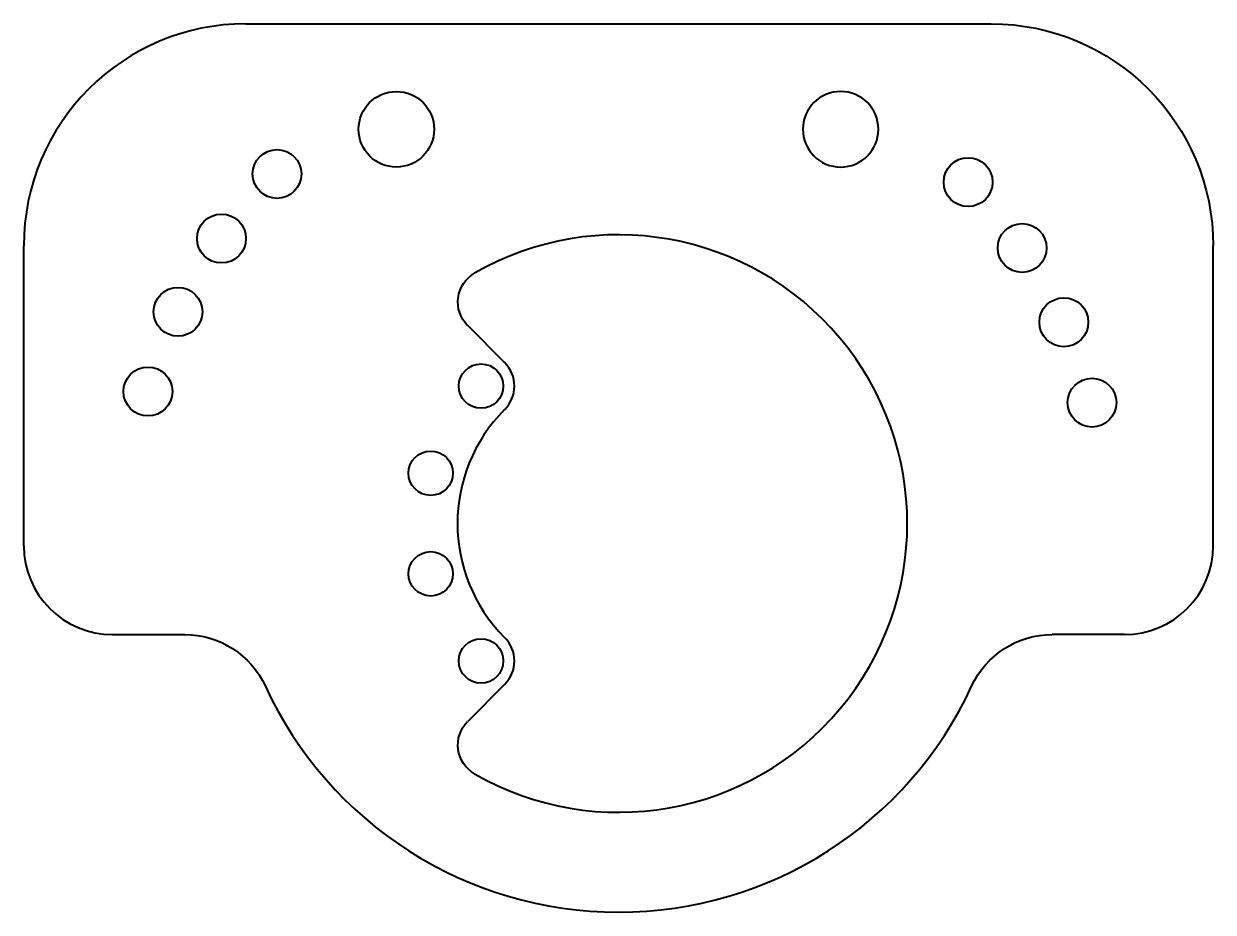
# Model space of a CAD drawing. Header units: inches. Extents: x -26.8 to 26.8, y -17.5 to 22.5.
import ezdxf

# ---------------------------------------------------------------- set-up
doc = ezdxf.new("R2010")
doc.units = ezdxf.units.IN
doc.header["$MEASUREMENT"] = 0
doc.layers.add('Visible', color=7, linetype='Continuous', lineweight=40)

msp = doc.modelspace()

# ---------------------------------------------------------------- linework, layer by layer
at = {"layer": 'Visible'}
for p, q in [((-16.771, 22.5, 28), (16.771, 22.5, 28)), ((-26.771, -1, 28), (-26.771, 12.5, 28)), ((26.771, -1, 28), (26.771, 12.5, 28)), ((-5.127, 7.248, 28), (-6.789, 8.911, 28)), ((-22.771, -5, 28), (-19.526, -5, 28)), ((22.771, -5, 28), (19.526, -5, 28)), ((-5.127, -7.248, 28), (-6.789, -8.911, 28))]:
    msp.add_line(p, q, dxfattribs=at)
for centre, radius in [((-10, 17.75, 28), 1.7), ((-15.372, 15.739, 28), 1.1), ((15.739, 15.372, 28), 1.1), ((-17.871, 12.83, 28), 1.1), ((18.169, 12.406, 28), 1.1), ((-19.828, 9.532, 28), 1.1), ((20.047, 9.062, 28), 1.1), ((-21.182, 5.944, 28), 1.1), ((-6.187, 6.187, 28), 1), ((21.316, 5.443, 28), 1.1), ((-8.452, 2.265, 28), 1), ((-8.452, -2.265, 28), 1), ((-6.187, -6.187, 28), 1)]:
    msp.add_circle(centre, radius, dxfattribs=at)
at = {"layer": 'Visible', "extrusion": (0, 0, -1)}
msp.add_circle((-10, 17.75, -28), 1.7, dxfattribs=at)
at = {"layer": 'Visible'}
for centre, radius, start, end in [((-16.771, 12.5, 28), 10, 90, 180), ((0, 0, 28), 13, 240.1217, 119.8783), ((-6.187, 6.187, 28), 1.5, 315, 45), ((0, 0, 28), 7.25, 135, 225), ((-22.771, -1, 28), 4, 180, 270), ((22.771, -1, 28), 4, 270, 0), ((-6.187, -6.187, 28), 1.5, 315, 45), ((0, 0, 28), 17.5, 204.7465, 335.2535)]:
    msp.add_arc(centre, radius, start, end, dxfattribs=at)
at = {"layer": 'Visible', "extrusion": (0, 0, -1)}
for centre, radius, start, end in [((-16.771, 12.5, -28), 10, 90, 180), ((5.729, 9.971, -28), 1.5, 315, 60.1217), ((19.526, -9, -28), 4, 90, 155.2535), ((-19.526, -9, -28), 4, 24.7465, 90), ((5.729, -9.971, -28), 1.5, 299.8783, 45)]:
    msp.add_arc(centre, radius, start, end, dxfattribs=at)

doc.saveas('drawing.dxf')
